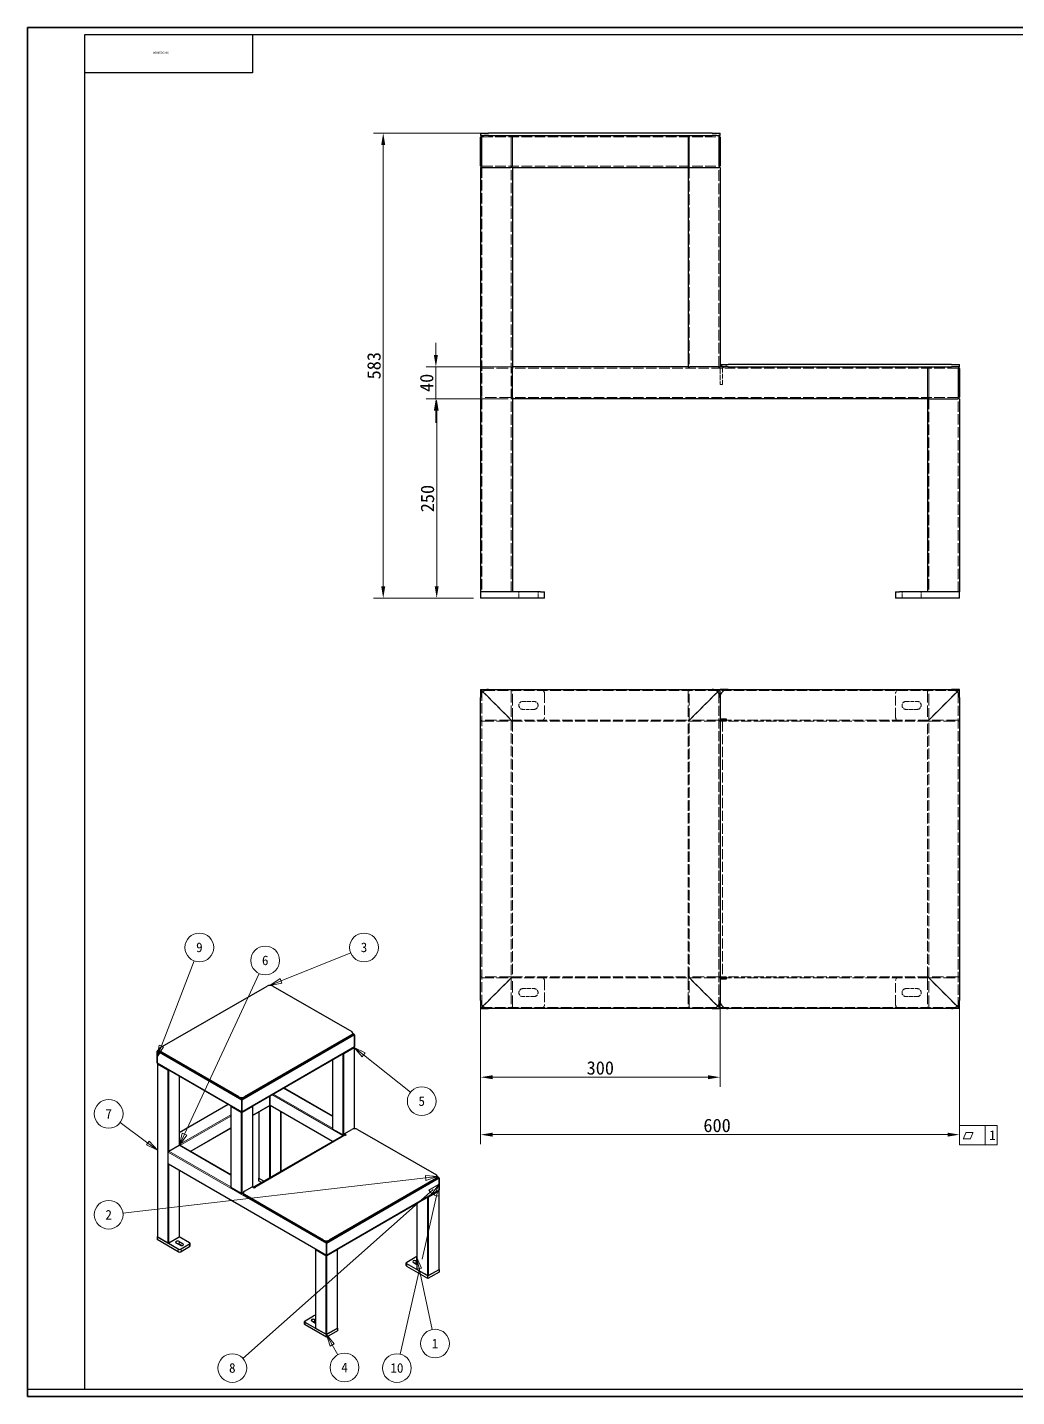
# Model space of a CAD drawing. Header units: millimetres. Extents: x 36 to 2487, y 33 to 1749.
# Drawn here: x 36 to 1275, y 33 to 1749 of the extents above; entities that cross this region are included whole.
import ezdxf
from ezdxf.enums import TextEntityAlignment as Align

# ---------------------------------------------------------------- set-up
doc = ezdxf.new("R2018")
doc.units = ezdxf.units.MM
doc.header["$LTSCALE"] = 6
doc.linetypes.add('DASHED', pattern=[0.2067, 0.1654, -0.0413])
for name, color, linetype, lineweight in [('可见 (ISO)', 7, 'Continuous', 25), ('可见窄的 (ISO)', 7, 'Continuous', 18), ('图框 (ISO)', 7, 'Continuous', 35)]:
    doc.layers.add(name, color=color, linetype=linetype, lineweight=lineweight)
for name, color, linetype, lineweight, true_color in [('尺寸 (ISO)', 7, 'Continuous', 18, 0x008000), ('符号 (ISO)', 7, 'Continuous', 18, 0x008000), ('隐藏 (ISO)', 5, 'DASHED', 18, 0x0000ff)]:
    doc.layers.add(name, color=color, linetype=linetype, lineweight=lineweight, true_color=true_color)
doc.styles.get("Standard").update_dxf_attribs({"font": 'simfang.ttf'})
doc.styles.add('文本样式100', font='AIGDT___.TTF')
doc.styles.add('最新国标', font='simfang.ttf')
doc.styles.add('注释文本 (ISO)', font='simfang.ttf')
doc.dimstyles.new('默认 (GB)', dxfattribs={"dimscale": 6, "dimtxt": 2.8, "dimasz": 2.5, "dimexe": 2, "dimexo": 1.5, "dimgap": 0.5, "dimtad": 1, "dimtoh": 1, "dimdsep": 46, "dimtxsty": '最新国标', "dimcen": 0.09, "dimdle": 10, "dimclrd": 256, "dimclre": 256, "dimclrt": 256, "dimaunit": 1, "dimadec": 3, "dimazin": 2, "dimtfac": 0.535714, "dimtdec": 3, "dimtmove": 0, "dimatfit": 3, "dimfxl": 0, "dimtolj": 1, "dimlwd": -1, "dimlwe": -1, "dimarcsym": 0})

# ---------------------------------------------------------------- blocks, each defined once
blk = doc.blocks.new('图框 最新国标')
at = {"layer": '图框 (ISO)'}
for p, q in [((6, 7), (6, 291.5)), ((6, 291.5), (414.5, 291.5)), ((414.5, 291.5), (414.5, 5.5)), ((6, 7), (6, 5.5)), ((6, 7), (6, 5.5)), ((414.5, 5.5), (6, 5.5))]:
    blk.add_line(p, q, dxfattribs=at)
at = {"layer": '图框 (ISO)', "color": 7, "linetype": 'Continuous', "lineweight": 25}
for p, q in [((18, 290), (413, 290)), ((18, 7), (18, 290)), ((18, 290), (413, 290)), ((53, 290), (53, 282)), ((413, 290), (413, 7)), ((413, 290), (413, 7)), ((53, 282), (18, 282)), ((413, 7), (6, 7)), ((413, 7), (18, 7))]:
    blk.add_line(p, q, dxfattribs=at)
at = {"layer": '图框 (ISO)', "lineweight": 30}
blk.add_attdef('零件代号', text='', height=2.5, rotation=180, dxfattribs=at).set_placement((35.5, 286), align=Align.MIDDLE_CENTER)
blk = doc.blocks.new('引出序号1')
at = {"layer": '符号 (ISO)'}
for p, q in [((87.8, 32.24), (87.28, 34.69)), ((88.29, 32.35), (87.28, 34.69)), ((87.28, 34.69), (87.31, 32.14)), ((87.31, 32.14), (88.29, 32.35)), ((87.8, 32.24), (90.5, 19.51))]:
    blk.add_line(p, q, dxfattribs=at)
at = {"layer": '符号 (ISO)', "flags": 128}
blk.add_lwpolyline([(88.29, 32.35), (87.28, 34.69), (87.31, 32.14), (88.29, 32.35)], dxfattribs=at)
at = {"layer": '符号 (ISO)'}
blk.add_circle((91.12, 16.58), 3, dxfattribs=at)
blk.add_solid([(88.29, 32.35), (87.28, 34.69), (87.31, 32.14), (88.29, 32.35)], dxfattribs=at)
at = {"layer": '符号 (ISO)', "insert": (91.12, 16.58), "char_height": 2, "attachment_point": 5, "style": '注释文本 (ISO)'}
blk.add_mtext('1', dxfattribs=at)
blk = doc.blocks.new('引出序号2')
at = {"layer": '符号 (ISO)'}
for p, q in [((58.96, 92.34), (73.51, 98.2)), ((58.77, 92.8), (56.64, 91.4)), ((58.96, 92.34), (56.64, 91.4)), ((56.64, 91.4), (59.15, 91.87)), ((59.15, 91.87), (58.77, 92.8))]:
    blk.add_line(p, q, dxfattribs=at)
at = {"layer": '符号 (ISO)', "flags": 128}
blk.add_lwpolyline([(58.77, 92.8), (56.64, 91.4), (59.15, 91.87), (58.77, 92.8)], dxfattribs=at)
at = {"layer": '符号 (ISO)'}
blk.add_circle((76.29, 99.32), 3, dxfattribs=at)
blk.add_solid([(58.77, 92.8), (56.64, 91.4), (59.15, 91.87), (58.77, 92.8)], dxfattribs=at)
at = {"layer": '符号 (ISO)', "insert": (76.29, 99.33), "char_height": 2, "attachment_point": 5, "style": '注释文本 (ISO)'}
blk.add_mtext('3', dxfattribs=at)
blk = doc.blocks.new('引出序号3')
at = {"layer": '符号 (ISO)'}
for p, q in [((69.63, 16.31), (68.43, 18.5)), ((70.07, 16.55), (68.43, 18.5)), ((68.43, 18.5), (69.19, 16.07)), ((69.19, 16.07), (70.07, 16.55)), ((69.63, 16.31), (70.79, 14.2))]:
    blk.add_line(p, q, dxfattribs=at)
at = {"layer": '符号 (ISO)', "flags": 128}
blk.add_lwpolyline([(70.07, 16.55), (68.43, 18.5), (69.19, 16.07), (70.07, 16.55)], dxfattribs=at)
at = {"layer": '符号 (ISO)'}
blk.add_circle((72.23, 11.58), 3, dxfattribs=at)
blk.add_solid([(70.07, 16.55), (68.43, 18.5), (69.19, 16.07), (70.07, 16.55)], dxfattribs=at)
at = {"layer": '符号 (ISO)', "insert": (72.23, 11.58), "char_height": 2, "attachment_point": 5, "style": '注释文本 (ISO)'}
blk.add_mtext('4', dxfattribs=at)
blk = doc.blocks.new('引出序号4')
at = {"layer": '符号 (ISO)'}
for p, q in [((90.81, 49.2), (89.8, 48.61)), ((90.13, 48.23), (90.71, 48.75)), ((92, 49.89), (91.87, 49.82)), ((91.91, 49.81), (92, 49.89)), ((91.93, 49.81), (92, 49.89)), ((90.13, 48.23), (51.02, 13.45)), ((89.8, 48.61), (90.46, 47.86)), ((90.46, 47.86), (90.52, 47.94))]:
    blk.add_line(p, q, dxfattribs=at)
at = {"layer": '符号 (ISO)', "flags": 128}
blk.add_lwpolyline([(90.46, 47.86), (92, 49.89), (89.8, 48.61), (90.46, 47.86)], dxfattribs=at)
at = {"layer": '符号 (ISO)'}
blk.add_circle((48.79, 11.46), 3, dxfattribs=at)
blk.add_solid([(90.46, 47.86), (92, 49.89), (89.8, 48.61), (90.46, 47.86)], dxfattribs=at)
at = {"layer": '符号 (ISO)', "insert": (48.79, 11.47), "char_height": 2, "attachment_point": 5, "style": '注释文本 (ISO)'}
blk.add_mtext('8', dxfattribs=at)
blk = doc.blocks.new('引出序号5')
at = {"layer": '符号 (ISO)'}
for p, q in [((92, 49.89), (91.95, 49.79)), ((91.97, 49.77), (92, 49.89)), ((91.99, 49.75), (92, 49.89)), ((91.44, 47.46), (88.4, 34.24)), ((90.99, 47.66), (90.95, 47.57)), ((90.95, 47.57), (91.93, 47.34)), ((91.44, 47.46), (91.61, 48.21)), ((91.93, 47.34), (91.96, 48.52)), ((87.97, 32.38), (83.83, 14.37))]:
    blk.add_line(p, q, dxfattribs=at)
at = {"layer": '符号 (ISO)', "flags": 128}
blk.add_lwpolyline([(91.93, 47.34), (92, 49.89), (90.95, 47.57), (91.93, 47.34)], dxfattribs=at)
at = {"layer": '符号 (ISO)'}
blk.add_circle((83.16, 11.46), 3, dxfattribs=at)
blk.add_solid([(91.93, 47.34), (92, 49.89), (90.95, 47.57), (91.93, 47.34)], dxfattribs=at)
at = {"layer": '符号 (ISO)', "insert": (83.16, 11.47), "char_height": 2, "attachment_point": 5, "style": '注释文本 (ISO)'}
blk.add_mtext('10', dxfattribs=at)
blk = doc.blocks.new('引出序号6')
at = {"layer": '符号 (ISO)'}
for p, q in [((33.97, 78.76), (40.83, 96.53)), ((33.51, 78.94), (33.07, 76.43)), ((33.97, 78.76), (33.07, 76.43)), ((33.07, 76.43), (34.44, 78.58)), ((34.44, 78.58), (33.51, 78.94))]:
    blk.add_line(p, q, dxfattribs=at)
at = {"layer": '符号 (ISO)', "flags": 128}
blk.add_lwpolyline([(33.51, 78.94), (33.07, 76.43), (34.44, 78.58), (33.51, 78.94)], dxfattribs=at)
at = {"layer": '符号 (ISO)'}
blk.add_circle((41.91, 99.32), 3, dxfattribs=at)
blk.add_solid([(33.51, 78.94), (33.07, 76.43), (34.44, 78.58), (33.51, 78.94)], dxfattribs=at)
at = {"layer": '符号 (ISO)', "insert": (41.91, 99.33), "char_height": 2, "attachment_point": 5, "style": '注释文本 (ISO)'}
blk.add_mtext('9', dxfattribs=at)
blk = doc.blocks.new('引出序号7')
at = {"layer": '符号 (ISO)'}
for p, q in [((31.14, 58.46), (25.37, 62.77)), ((31.44, 58.87), (30.84, 58.06)), ((30.84, 58.06), (33.14, 56.97)), ((31.14, 58.46), (33.14, 56.97)), ((33.14, 56.97), (31.44, 58.87))]:
    blk.add_line(p, q, dxfattribs=at)
at = {"layer": '符号 (ISO)', "flags": 128}
blk.add_lwpolyline([(30.84, 58.06), (33.14, 56.97), (31.44, 58.87), (30.84, 58.06)], dxfattribs=at)
at = {"layer": '符号 (ISO)'}
blk.add_circle((22.97, 64.56), 3, dxfattribs=at)
blk.add_solid([(30.84, 58.06), (33.14, 56.97), (31.44, 58.87), (30.84, 58.06)], dxfattribs=at)
at = {"layer": '符号 (ISO)', "insert": (22.97, 64.57), "char_height": 2, "attachment_point": 5, "style": '注释文本 (ISO)'}
blk.add_mtext('7', dxfattribs=at)
blk = doc.blocks.new('引出序号8')
at = {"layer": '符号 (ISO)'}
for p, q in [((91.65, 51.46), (89.11, 51.67)), ((89.11, 51.67), (89.23, 50.67)), ((89.17, 51.17), (25.94, 43.84)), ((89.17, 51.17), (91.65, 51.46)), ((89.23, 50.67), (91.65, 51.46))]:
    blk.add_line(p, q, dxfattribs=at)
at = {"layer": '符号 (ISO)', "flags": 128}
blk.add_lwpolyline([(89.23, 50.67), (91.65, 51.46), (89.11, 51.67), (89.23, 50.67)], dxfattribs=at)
at = {"layer": '符号 (ISO)'}
blk.add_circle((22.97, 43.49), 3, dxfattribs=at)
blk.add_solid([(89.23, 50.67), (91.65, 51.46), (89.11, 51.67), (89.23, 50.67)], dxfattribs=at)
at = {"layer": '符号 (ISO)', "insert": (22.97, 43.49), "char_height": 2, "attachment_point": 5, "style": '注释文本 (ISO)'}
blk.add_mtext('2', dxfattribs=at)
blk = doc.blocks.new('引出序号9')
at = {"layer": '符号 (ISO)'}
for p, q in [((38.81, 60.31), (54.4, 93.89)), ((38.35, 60.52), (37.75, 58.04)), ((38.81, 60.31), (37.75, 58.04)), ((37.75, 58.04), (39.26, 60.09)), ((39.26, 60.09), (38.35, 60.52))]:
    blk.add_line(p, q, dxfattribs=at)
at = {"layer": '符号 (ISO)', "flags": 128}
blk.add_lwpolyline([(38.35, 60.52), (37.75, 58.04), (39.26, 60.09), (38.35, 60.52)], dxfattribs=at)
at = {"layer": '符号 (ISO)'}
blk.add_circle((55.66, 96.6), 3, dxfattribs=at)
blk.add_solid([(38.35, 60.52), (37.75, 58.04), (39.26, 60.09), (38.35, 60.52)], dxfattribs=at)
at = {"layer": '符号 (ISO)', "insert": (55.66, 96.61), "char_height": 2, "attachment_point": 5, "style": '注释文本 (ISO)'}
blk.add_mtext('6', dxfattribs=at)
blk = doc.blocks.new('引出序号10')
at = {"layer": '符号 (ISO)'}
for p, q in [((76.2, 76.89), (74.25, 78.45)), ((76.51, 77.28), (74.25, 78.45)), ((74.25, 78.45), (75.89, 76.5)), ((75.89, 76.5), (76.51, 77.28)), ((76.2, 76.89), (86, 69.06))]:
    blk.add_line(p, q, dxfattribs=at)
at = {"layer": '符号 (ISO)', "flags": 128}
blk.add_lwpolyline([(76.51, 77.28), (74.25, 78.45), (75.89, 76.5), (76.51, 77.28)], dxfattribs=at)
at = {"layer": '符号 (ISO)'}
blk.add_circle((88.34, 67.2), 3, dxfattribs=at)
blk.add_solid([(76.51, 77.28), (74.25, 78.45), (75.89, 76.5), (76.51, 77.28)], dxfattribs=at)
at = {"layer": '符号 (ISO)', "insert": (88.34, 67.21), "char_height": 2, "attachment_point": 5, "style": '注释文本 (ISO)'}
blk.add_mtext('5', dxfattribs=at)
blk = doc.blocks.new('*D17')
at = {"layer": 'Defpoints', "color": 0, "transparency": 16777216}
for p in [(613.8, 1616.5), (481.8, 1033.5), (603.8, 1033.5)]:
    blk.add_point(p, dxfattribs=at)
at = {"layer": '尺寸 (ISO)', "color": 116, "true_color": 0x00803f, "transparency": 16777216}
for p, q in [((604.8, 1616.5), (469.8, 1616.5)), ((481.8, 1601.5), (481.8, 1048.5)), ((594.8, 1033.5), (469.8, 1033.5))]:
    blk.add_line(p, q, dxfattribs=at)
for points in [[(479.3, 1601.5), (484.3, 1601.5), (481.8, 1616.5)], [(479.3, 1048.5), (484.3, 1048.5), (481.8, 1033.5)]]:
    blk.add_solid(points, dxfattribs=at)
at = {"layer": '尺寸 (ISO)', "transparency": 16777216, "insert": (470.3, 1325), "char_height": 16.8, "attachment_point": 5, "rotation": 90, "style": '最新国标'}
blk.add_mtext('\\A1;583', dxfattribs=at)
blk = doc.blocks.new('*D18')
at = {"layer": 'Defpoints', "color": 0, "transparency": 16777216}
for p in [(548.8, 1283.5), (643.8, 1283.5), (603.8, 1033.5)]:
    blk.add_point(p, dxfattribs=at)
at = {"layer": '尺寸 (ISO)', "color": 116, "true_color": 0x00803f, "transparency": 16777216}
for p, q in [((634.8, 1283.5), (536.8, 1283.5)), ((548.8, 1048.5), (548.8, 1268.5)), ((594.8, 1033.5), (536.8, 1033.5))]:
    blk.add_line(p, q, dxfattribs=at)
for points in [[(546.3, 1268.5), (551.3, 1268.5), (548.8, 1283.5)], [(546.3, 1048.5), (551.3, 1048.5), (548.8, 1033.5)]]:
    blk.add_solid(points, dxfattribs=at)
at = {"layer": '尺寸 (ISO)', "transparency": 16777216, "insert": (537.3, 1158.5), "char_height": 16.8, "attachment_point": 5, "rotation": 90, "style": '最新国标'}
blk.add_mtext('\\A1;250', dxfattribs=at)
blk = doc.blocks.new('*D19')
at = {"layer": 'Defpoints', "color": 0, "transparency": 16777216}
for p in [(643.8, 1323.5), (547.8, 1283.5), (643.8, 1283.5)]:
    blk.add_point(p, dxfattribs=at)
at = {"layer": '尺寸 (ISO)', "color": 116, "true_color": 0x00803f, "transparency": 16777216}
for p, q in [((547.8, 1338.5), (547.8, 1353.5)), ((634.8, 1323.5), (535.8, 1323.5)), ((547.8, 1323.5), (547.8, 1308.5)), ((547.8, 1308.5), (547.8, 1298.5)), ((547.8, 1283.5), (547.8, 1298.5)), ((634.8, 1283.5), (535.8, 1283.5)), ((547.8, 1268.5), (547.8, 1253.5))]:
    blk.add_line(p, q, dxfattribs=at)
for points in [[(545.3, 1338.5), (550.3, 1338.5), (547.8, 1323.5)], [(545.3, 1268.5), (550.3, 1268.5), (547.8, 1283.5)]]:
    blk.add_solid(points, dxfattribs=at)
at = {"layer": '尺寸 (ISO)', "transparency": 16777216, "insert": (536.3, 1303.5), "char_height": 16.8, "attachment_point": 5, "rotation": 90, "style": '最新国标'}
blk.add_mtext('\\A1;40', dxfattribs=at)
blk = doc.blocks.new('*D20')
at = {"layer": 'Defpoints', "color": 0, "transparency": 16777216}
for p in [(603.8, 529.3), (1203.8, 529.3), (1203.8, 361.3)]:
    blk.add_point(p, dxfattribs=at)
at = {"layer": '尺寸 (ISO)', "color": 116, "true_color": 0x00803f, "transparency": 16777216}
for p, q in [((603.8, 520.3), (603.8, 349.3)), ((1203.8, 520.3), (1203.8, 349.3)), ((618.8, 361.3), (1188.8, 361.3))]:
    blk.add_line(p, q, dxfattribs=at)
for points in [[(618.8, 363.8), (618.8, 358.8), (603.8, 361.3)], [(1188.8, 363.8), (1188.8, 358.8), (1203.8, 361.3)]]:
    blk.add_solid(points, dxfattribs=at)
at = {"layer": '尺寸 (ISO)', "transparency": 16777216, "insert": (900.1, 372.8), "char_height": 16.8, "attachment_point": 5, "style": '最新国标'}
blk.add_mtext('\\A1;600', dxfattribs=at)
blk = doc.blocks.new('*D21')
at = {"layer": 'Defpoints', "color": 0, "transparency": 16777216}
for p in [(603.8, 529.3), (903.8, 529.3), (903.8, 433.3)]:
    blk.add_point(p, dxfattribs=at)
at = {"layer": '尺寸 (ISO)', "color": 116, "true_color": 0x00803f, "transparency": 16777216}
for p, q in [((603.8, 520.3), (603.8, 421.3)), ((903.8, 520.3), (903.8, 421.3)), ((618.8, 433.3), (888.8, 433.3))]:
    blk.add_line(p, q, dxfattribs=at)
for points in [[(618.8, 435.8), (618.8, 430.8), (603.8, 433.3)], [(888.8, 435.8), (888.8, 430.8), (903.8, 433.3)]]:
    blk.add_solid(points, dxfattribs=at)
at = {"layer": '尺寸 (ISO)', "transparency": 16777216, "insert": (753.8, 444.8), "char_height": 16.8, "attachment_point": 5, "style": '最新国标'}
blk.add_mtext('\\A1;300', dxfattribs=at)
blk = doc.blocks.new('GDT 标识符号(&T)1')
at = {"layer": '符号 (ISO)'}
for p, q in [((200.63, 62.12), (208.48, 62.12)), ((200.63, 62.12), (200.63, 58.12)), ((205.98, 62.12), (205.98, 58.12)), ((208.48, 62.12), (208.48, 58.12)), ((200.63, 58.12), (208.48, 58.12))]:
    blk.add_line(p, q, dxfattribs=at)
at = {"layer": '符号 (ISO)', "char_height": 2, "attachment_point": 7}
for s, insert, style in [('c', (201.21, 59.13), '文本样式100'), ('1', (206.84, 59.12), '注释文本 (ISO)')]:
    blk.add_mtext(s, dxfattribs=dict(at, insert=insert, style=style))

msp = doc.modelspace()

# ---------------------------------------------------------------- linework, layer by layer
at = {"layer": '可见 (ISO)'}
for p, q in [((603.789, 1616.461), (613.789, 1616.461)), ((603.789, 1616.461), (603.789, 1613.461)), ((605.789, 1613.461), (603.789, 1613.461)), ((605.789, 1613.461), (607.789, 1613.461)), ((613.789, 1613.461), (607.789, 1613.461)), ((893.789, 1616.461), (613.789, 1616.461)), ((613.789, 1613.461), (893.789, 1613.461)), ((893.789, 1616.461), (903.789, 1616.461)), ((899.789, 1613.461), (893.789, 1613.461)), ((899.789, 1613.461), (901.789, 1613.461)), ((903.789, 1613.461), (901.789, 1613.461)), ((903.789, 1613.461), (903.789, 1616.461)), ((603.789, 1575.461), (603.789, 1611.461)), ((603.789, 1611.461), (603.789, 1575.461)), ((903.789, 1611.461), (903.789, 1575.461)), ((903.789, 1575.461), (903.789, 1611.461)), ((605.789, 1573.461), (603.789, 1573.461)), ((603.789, 1573.461), (603.789, 1041.461)), ((605.789, 1573.461), (641.789, 1573.461)), ((643.789, 1573.461), (641.789, 1573.461)), ((643.789, 1573.461), (863.789, 1573.461)), ((643.789, 1573.461), (643.789, 1323.461)), ((865.789, 1573.461), (863.789, 1573.461)), ((863.789, 1573.461), (863.789, 1323.461)), ((865.789, 1573.461), (901.789, 1573.461)), ((903.789, 1573.461), (901.789, 1573.461)), ((903.789, 1573.461), (903.789, 1323.461)), ((863.789, 1323.461), (643.789, 1323.461)), ((643.789, 1323.461), (643.789, 1321.461)), ((643.789, 1285.461), (643.789, 1321.461)), ((863.789, 1323.461), (865.789, 1323.461)), ((901.789, 1323.461), (865.789, 1323.461)), ((901.789, 1323.461), (903.789, 1323.461)), ((903.789, 1326.461), (913.789, 1326.461)), ((907.789, 1323.461), (903.789, 1323.461)), ((913.789, 1323.461), (907.789, 1323.461)), ((1193.789, 1326.461), (913.789, 1326.461)), ((913.789, 1323.461), (1193.789, 1323.461)), ((1193.789, 1326.461), (1203.789, 1326.461)), ((1199.789, 1323.461), (1193.789, 1323.461)), ((1201.789, 1323.461), (1199.789, 1323.461)), ((1203.789, 1323.461), (1201.789, 1323.461)), ((1203.789, 1323.461), (1203.789, 1326.461)), ((1203.789, 1285.461), (1203.789, 1321.461)), ((1203.789, 1321.461), (1203.789, 1285.461)), ((643.789, 1285.461), (643.789, 1283.461)), ((1163.789, 1283.461), (643.789, 1283.461)), ((643.789, 1283.461), (643.789, 1041.461)), ((1165.789, 1283.461), (1163.789, 1283.461)), ((1163.789, 1283.461), (1163.789, 1041.461)), ((1165.789, 1283.461), (1201.789, 1283.461)), ((1203.789, 1283.461), (1201.789, 1283.461)), ((1203.789, 1283.461), (1203.789, 1041.461)), ((603.789, 1041.461), (603.789, 1033.461)), ((678.789, 1041.461), (603.789, 1041.461)), ((678.789, 1033.461), (603.789, 1033.461)), ((641.789, 1041.461), (605.789, 1041.461)), ((678.789, 1041.461), (683.789, 1041.461)), ((683.789, 1033.461), (678.789, 1033.461)), ((683.789, 1033.461), (683.789, 1041.461)), ((1123.789, 1041.461), (1128.789, 1041.461)), ((1123.789, 1041.461), (1123.789, 1033.461)), ((1128.789, 1033.461), (1123.789, 1033.461)), ((1203.789, 1041.461), (1128.789, 1041.461)), ((1203.789, 1033.461), (1128.789, 1033.461)), ((1201.789, 1041.461), (1165.789, 1041.461)), ((1203.789, 1033.461), (1203.789, 1041.461)), ((603.789, 919.303), (603.789, 909.303)), ((603.789, 919.303), (605.789, 917.303)), ((603.789, 919.303), (613.789, 919.303)), ((605.789, 917.303), (603.789, 919.303)), ((606.718, 916.374), (605.789, 917.303)), ((605.789, 917.303), (606.718, 916.374)), ((613.789, 919.303), (893.789, 919.303)), ((893.789, 919.303), (903.789, 919.303)), ((900.86, 916.374), (901.789, 917.303)), ((901.789, 917.303), (900.86, 916.374)), ((903.789, 919.303), (901.789, 917.303)), ((901.789, 917.303), (903.789, 919.303)), ((913.789, 919.303), (903.789, 919.303)), ((903.789, 909.303), (903.789, 919.303)), ((913.789, 919.303), (1193.789, 919.303)), ((1203.789, 919.303), (1193.789, 919.303)), ((1201.789, 917.303), (1200.86, 916.374)), ((1200.86, 916.374), (1201.789, 917.303)), ((1201.789, 917.303), (1203.789, 919.303)), ((1203.789, 919.303), (1201.789, 917.303)), ((1203.789, 909.303), (1203.789, 919.303)), ((603.789, 529.303), (603.789, 909.303)), ((903.789, 909.303), (903.789, 529.303)), ((1203.789, 909.303), (1203.789, 529.303)), ((903.789, 882.303), (911.289, 882.303)), ((903.873, 879.303), (903.789, 879.303)), ((909.789, 879.303), (903.873, 879.303)), ((911.289, 879.303), (909.789, 879.303)), ((911.289, 882.303), (911.289, 879.303)), ((903.873, 559.303), (903.789, 559.303)), ((911.289, 556.303), (903.789, 556.303)), ((903.873, 559.303), (909.789, 559.303)), ((909.789, 559.303), (911.289, 559.303)), ((911.289, 559.303), (911.289, 556.303)), ((201.973, 470.006), (336.323, 547.573)), ((343.394, 547.573), (442.389, 490.418)), ((603.789, 529.303), (603.789, 519.303)), ((603.789, 519.303), (605.789, 521.303)), ((605.789, 521.303), (603.789, 519.303)), ((603.789, 519.303), (613.789, 519.303)), ((606.718, 522.232), (605.789, 521.303)), ((605.789, 521.303), (606.718, 522.232)), ((893.789, 519.303), (613.789, 519.303)), ((893.789, 519.303), (903.789, 519.303)), ((901.789, 521.303), (900.86, 522.232)), ((900.86, 522.232), (901.789, 521.303)), ((901.789, 521.303), (903.789, 519.303)), ((903.789, 519.303), (901.789, 521.303)), ((903.789, 519.303), (903.789, 529.303)), ((913.789, 519.303), (903.789, 519.303)), ((1193.789, 519.303), (913.789, 519.303)), ((1203.789, 519.303), (1193.789, 519.303)), ((1200.86, 522.232), (1201.789, 521.303)), ((1201.789, 521.303), (1200.86, 522.232)), ((1203.789, 519.303), (1201.789, 521.303)), ((1201.789, 521.303), (1203.789, 519.303)), ((1203.789, 519.303), (1203.789, 529.303)), ((442.389, 486.336), (308.039, 408.769)), ((308.039, 407.544), (442.389, 485.111)), ((443.854, 488.377), (443.854, 487.152)), ((443.854, 487.87), (445.51, 486.913)), ((443.854, 487.152), (444.51, 487.152)), ((444.51, 487.152), (443.854, 487.152)), ((445.925, 471.639), (445.925, 486.336)), ((445.925, 486.336), (445.925, 471.639)), ((198.437, 451.227), (198.437, 465.924)), ((198.437, 465.924), (198.437, 451.227)), ((200.508, 467.457), (198.851, 466.501)), ((200.508, 466.74), (199.851, 466.74)), ((199.851, 466.74), (200.508, 466.74)), ((200.508, 467.965), (200.508, 466.74)), ((300.968, 408.769), (201.973, 465.924)), ((201.973, 464.699), (300.968, 407.544)), ((304.503, 389.651), (445.51, 471.062)), ((432.49, 463.066), (445.218, 470.414)), ((445.51, 470.822), (445.51, 368.78)), ((198.851, 450.649), (304.503, 389.651)), ((198.851, 450.41), (198.851, 233.222)), ((199.144, 450.002), (211.872, 442.653)), ((418.055, 455.21), (418.055, 368.76)), ((226.307, 434.798), (226.307, 348.036)), ((418.055, 384.373), (356.708, 419.791)), ((226.307, 363.96), (287.654, 399.379)), ((290.775, 397.338), (290.775, 295.276)), ((291.068, 396.93), (303.796, 389.581)), ((304.503, 406.319), (304.503, 406.698)), ((304.503, 406.698), (304.503, 406.319)), ((304.503, 406.319), (304.503, 404.686)), ((304.503, 404.686), (304.503, 406.319)), ((304.503, 404.686), (304.503, 389.989)), ((304.503, 389.989), (304.503, 404.686)), ((305.21, 389.581), (317.938, 396.93)), ((318.231, 385.329), (339.651, 397.697)), ((318.231, 397.338), (318.231, 295.515)), ((339.859, 398.154), (339.859, 410.064)), ((339.859, 410.064), (339.859, 398.154)), ((418.237, 352.565), (340.066, 397.697)), ((304.503, 389.989), (304.503, 389.651)), ((304.503, 389.651), (304.503, 389.989)), ((326.131, 389.89), (326.131, 306.707)), ((353.587, 389.89), (353.587, 315.239)), ((240.035, 340.183), (290.775, 369.478)), ((432.404, 360.744), (319.267, 295.424)), ((431.075, 361.004), (418.347, 368.352)), ((432.843, 361.208), (432.49, 361.004)), ((432.843, 362.433), (442.389, 367.944)), ((432.843, 362.433), (435.495, 360.902)), ((432.843, 361.208), (432.843, 362.433)), ((433.904, 360.595), (432.843, 361.208)), ((434.434, 360.289), (433.904, 360.595)), ((435.495, 360.902), (434.434, 360.289)), ((449.46, 367.944), (548.455, 310.789)), ((213.286, 340.591), (226.014, 347.94)), ((290.775, 310.888), (226.514, 347.989)), ((212.579, 324.67), (212.579, 339.367)), ((410.569, 210.022), (212.786, 324.212)), ((226.307, 316.406), (226.307, 233.222)), ((303.796, 287.519), (291.068, 294.867)), ((308.039, 290.377), (317.585, 295.888)), ((320.236, 294.357), (317.585, 295.888)), ((321.297, 294.97), (320.236, 294.357)), ((320.767, 295.276), (321.297, 294.97)), ((326.131, 306.946), (325.716, 306.707)), ((325.716, 306.707), (325.716, 303.441)), ((332.262, 302.927), (325.716, 306.707)), ((329.434, 301.294), (325.716, 303.441)), ((332.262, 302.927), (326.424, 306.298)), ((548.455, 306.707), (414.105, 229.14)), ((414.105, 227.915), (548.455, 305.482)), ((549.92, 308.748), (549.92, 307.523)), ((551.576, 307.284), (549.92, 308.241)), ((550.576, 307.523), (549.92, 307.523)), ((549.92, 307.523), (550.576, 307.523)), ((551.991, 306.707), (551.991, 292.01)), ((551.991, 292.01), (551.991, 306.707)), ((306.574, 288.306), (305.21, 287.519)), ((306.574, 288.336), (306.574, 287.111)), ((407.034, 229.14), (308.039, 286.294)), ((308.039, 285.07), (407.034, 227.915)), ((410.569, 210.022), (551.576, 291.432)), ((524.121, 275.581), (524.121, 192.397)), ((538.556, 283.437), (551.284, 290.785)), ((551.576, 291.193), (551.576, 192.397)), ((198.851, 233.461), (198.437, 233.222)), ((198.437, 233.222), (198.437, 229.956)), ((224.954, 217.913), (198.437, 233.222)), ((224.954, 214.647), (198.437, 229.956)), ((211.872, 225.465), (199.144, 232.814)), ((226.014, 232.814), (213.286, 225.465)), ((227.429, 222.608), (222.479, 225.465)), ((226.014, 227.507), (230.964, 224.649)), ((229.55, 222.199), (226.014, 224.241)), ((226.307, 233.461), (239.096, 226.078)), ((239.096, 224.036), (228.489, 217.913)), ((239.828, 221.791), (239.828, 225.057)), ((410.569, 227.069), (410.569, 226.69)), ((410.569, 226.69), (410.569, 227.069)), ((410.569, 225.057), (410.569, 226.69)), ((410.569, 226.69), (410.569, 225.057)), ((410.569, 210.36), (410.569, 225.057)), ((410.569, 225.057), (410.569, 210.36)), ((239.096, 220.77), (228.489, 214.647)), ((396.841, 217.709), (396.841, 118.912)), ((397.134, 217.3), (409.862, 209.952)), ((410.569, 210.022), (410.569, 210.36)), ((410.569, 210.36), (410.569, 210.022)), ((411.276, 209.952), (424.004, 217.3)), ((424.297, 217.709), (424.297, 118.912)), ((511.332, 201.583), (521.939, 207.706)), ((510.6, 197.296), (510.6, 200.562)), ((537.848, 184.232), (511.332, 199.542)), ((537.848, 180.966), (511.332, 196.276)), ((524.121, 198.282), (519.464, 200.97)), ((522.999, 203.012), (524.121, 202.364)), ((524.121, 199.098), (522.999, 199.746)), ((537.141, 184.64), (524.413, 191.989)), ((537.848, 184.232), (551.991, 192.397)), ((551.991, 189.131), (537.848, 180.966)), ((551.284, 191.989), (538.556, 184.64)), ((551.576, 192.636), (551.991, 192.397)), ((551.991, 192.397), (551.991, 189.131)), ((537.848, 180.966), (537.848, 184.232)), ((383.321, 123.811), (383.321, 127.077)), ((384.053, 128.098), (394.659, 134.222)), ((410.569, 110.747), (384.053, 126.057)), ((410.569, 107.482), (384.053, 122.791)), ((396.841, 124.797), (392.184, 127.486)), ((395.72, 129.527), (396.841, 128.88)), ((396.841, 125.614), (395.72, 126.261)), ((409.862, 111.156), (397.134, 118.504)), ((410.569, 110.747), (424.711, 118.912)), ((424.711, 115.646), (410.569, 107.482)), ((410.569, 107.482), (410.569, 110.747)), ((424.004, 118.504), (411.276, 111.156)), ((424.297, 119.152), (424.711, 118.912)), ((424.711, 118.912), (424.711, 115.646))]:
    msp.add_line(p, q, dxfattribs=at)
for centre, radius, start, end in [((605.789, 1611.461), 2, 90, 180), ((605.789, 1611.461), 2, 90, 180), ((901.789, 1611.461), 2, 0, 90), ((901.789, 1611.461), 2, 0, 90), ((605.789, 1575.461), 2, 180, 270), ((605.789, 1575.461), 2, 180, 270), ((901.789, 1575.461), 2, 270, 0), ((901.789, 1575.461), 2, 270, 0), ((1201.789, 1321.461), 2, 0, 90), ((1201.789, 1321.461), 2, 0, 90), ((1201.789, 1285.461), 2, 270, 0), ((1201.789, 1285.461), 2, 270, 0), ((613.789, 909.303), 10, 90, 180), ((893.789, 909.303), 10, 0, 90), ((913.789, 909.303), 10, 90, 180), ((1193.789, 909.303), 10, 0, 90), ((613.789, 529.303), 10, 180, 270), ((893.789, 529.303), 10, 270, 0), ((913.789, 529.303), 10, 180, 270), ((1193.789, 529.303), 10, 270, 0)]:
    msp.add_arc(centre, radius, start, end, dxfattribs=at)
for centre, major_axis, start_param, end_param in [((339.859, 545.532), (5, 0), 0.78539816, 2.35619449), ((438.854, 488.377), (5, 0), 5.49778714, 7.06858347), ((438.854, 487.152), (5, 0), 5.49778714, 6.28318531), ((444.51, 486.336), (1.414, 0), 0, 1.57079633), ((444.51, 486.336), (1.414, 0), 0, 1.57079633), ((199.851, 465.924), (-1.414, 0), 4.71238898, 6.28318531), ((199.851, 465.924), (-1.414, 0), 4.71238898, 6.28318531), ((205.508, 467.965), (-5, 0), 5.49778714, 7.06858347), ((205.508, 466.74), (-5, 0), 0, 0.78539816), ((444.51, 470.822), (1, 0), 5.49778714, 6.64150488), ((444.51, 471.639), (1.414, 0), 5.49778714, 6.28318531), ((444.51, 471.639), (1.414, 0), 5.49778714, 6.28318531), ((199.851, 451.227), (-1.414, 0), 0, 0.78539816), ((199.851, 451.227), (-1.414, 0), 0, 0.78539816), ((199.851, 450.41), (-1, 0), 5.92486573, 7.06858347), ((431.782, 463.474), (1, 0), 4.3540694, 5.49778714), ((212.579, 443.062), (1, 0), 3.92699082, 5.07070856), ((291.775, 397.338), (-1, 0), 5.92486573, 7.06858347), ((304.503, 410.81), (-5, 0), 0.78539816, 2.35619449), ((304.503, 409.585), (5, 0), 3.92699082, 5.49778714), ((317.231, 397.338), (1, 0), 5.49778714, 6.64150488), ((339.151, 398.563), (0.5, -0.866), 0, 0.78539816), ((340.566, 398.563), (-0.5, -0.866), 5.49778714, 6.28318531), ((304.503, 389.989), (1, 0), 3.92699082, 5.49778714), ((419.055, 368.76), (-1, 0), 0, 0.78539816), ((431.782, 361.412), (-1, 0), 0.78539816, 2.35619449), ((433.904, 358.146), (-1.5, 2.598), 5.49778714, 6.28318531), ((445.925, 365.903), (5, 0), 0.78539816, 2.35619449), ((226.014, 347.123), (0.5, 0.866), 0, 0.78539816), ((226.014, 347.94), (-0.5, 0.866), 4.3540694, 5.07070856), ((213.286, 339.775), (0.5, 0.866), 0.78539816, 2.35619449), ((213.286, 325.078), (-0.5, -0.866), 5.49778714, 6.28318531), ((544.92, 308.748), (5, 0), 5.49778714, 7.06858347), ((291.775, 295.276), (-1, 0), 0, 0.78539816), ((320.767, 292.826), (-1.5, 2.598), 5.49778714, 6.54498469), ((327.131, 306.707), (-1, 0), 0, 0.78539816), ((544.92, 307.523), (5, 0), 5.49778714, 6.28318531), ((550.576, 306.707), (1.414, 0), 0, 1.57079633), ((550.576, 306.707), (1.414, 0), 0, 1.57079633), ((550.576, 292.01), (1.414, 0), 5.49778714, 6.28318531), ((550.576, 292.01), (1.414, 0), 5.49778714, 6.28318531), ((304.503, 287.927), (-1, 0), 0.78539816, 2.35619449), ((311.574, 288.336), (-5, 0), 5.49778714, 7.06858347), ((311.574, 287.111), (-5, 0), 0, 0.78539816), ((537.848, 283.845), (1, 0), 4.3540694, 5.49778714), ((550.576, 291.193), (1, 0), 5.49778714, 6.64150488), ((199.851, 233.222), (-1, 0), 0, 0.78539816), ((212.579, 225.874), (-1, 0), 0.78539816, 2.35619449), ((224.247, 226.486), (-2.5, 0), 3.92699082, 7.06858347), ((224.247, 223.22), (-2.5, 0), 3.92699082, 4.85428603), ((225.307, 233.222), (1, 0), 5.49778714, 6.28318531), ((229.196, 223.628), (2.5, 0), 3.92699082, 7.06858347), ((237.328, 225.057), (2.5, 0), 5.49778714, 7.06858347), ((410.569, 231.181), (-5, 0), 0.78539816, 2.35619449), ((410.569, 229.956), (5, 0), 3.92699082, 5.49778714), ((226.722, 218.933), (-2.5, 0), 0.78539816, 2.35619449), ((226.722, 215.667), (2.5, 0), 3.92699082, 5.49778714), ((237.328, 221.791), (2.5, 0), 5.49778714, 6.28318531), ((397.841, 217.709), (-1, 0), 5.92486573, 7.06858347), ((410.569, 210.36), (1, 0), 3.92699082, 5.49778714), ((423.297, 217.709), (1, 0), 5.49778714, 6.64150488), ((523.706, 206.686), (2.5, 0), 1.40434332, 2.35619449), ((513.1, 200.562), (-2.5, 0), 5.49778714, 7.06858347), ((513.1, 197.296), (-2.5, 0), 0, 0.78539816), ((521.231, 201.991), (-2.5, 0), 3.92699082, 7.06858347), ((521.231, 198.725), (-2.5, 0), 3.92699082, 4.85428603), ((525.121, 192.397), (-1, 0), 0, 0.78539816), ((550.576, 192.397), (1, 0), 5.49778714, 6.28318531), ((537.848, 185.049), (-1, 0), 0.78539816, 2.35619449), ((385.821, 127.077), (-2.5, 0), 5.49778714, 7.06858347), ((385.821, 123.811), (-2.5, 0), 0, 0.78539816), ((393.952, 128.506), (-2.5, 0), 3.92699082, 7.06858347), ((393.952, 125.24), (-2.5, 0), 3.92699082, 4.85428603), ((396.427, 133.201), (2.5, 0), 1.40434332, 2.35619449), ((397.841, 118.912), (-1, 0), 0, 0.78539816), ((410.569, 111.564), (-1, 0), 0.78539816, 2.35619449), ((423.297, 118.912), (1, 0), 5.49778714, 6.28318531)]:
    msp.add_ellipse(centre, major_axis=major_axis, ratio=0.57735027, start_param=start_param, end_param=end_param, dxfattribs=at)
at = {"layer": '可见窄的 (ISO)'}
for p, q in [((304.503, 404.686), (445.925, 486.336)), ((442.389, 486.336), (442.389, 485.111)), ((443.803, 486.744), (444.51, 487.152)), ((443.854, 487.532), (444.51, 487.152)), ((198.437, 465.924), (304.503, 404.686)), ((200.508, 467.119), (199.851, 466.74)), ((199.851, 466.74), (200.559, 466.332)), ((201.973, 464.699), (201.973, 465.924)), ((304.503, 389.989), (445.925, 471.639)), ((445.218, 470.414), (445.218, 368.76)), ((198.437, 451.227), (304.503, 389.989)), ((199.144, 232.814), (199.144, 450.002)), ((418.347, 368.352), (418.347, 455.379)), ((431.075, 462.728), (431.075, 361.004)), ((432.49, 463.066), (432.49, 361.004)), ((211.872, 442.653), (211.872, 225.465)), ((213.286, 442.315), (213.286, 340.591)), ((226.014, 434.967), (226.014, 347.94)), ((418.055, 369.338), (343.687, 412.274)), ((418.055, 384.035), (356.415, 419.622)), ((226.307, 363.622), (287.947, 399.21)), ((291.068, 294.867), (291.068, 396.93)), ((300.968, 408.769), (300.968, 407.544)), ((303.796, 406.728), (304.503, 406.319)), ((304.503, 406.319), (305.21, 406.728)), ((308.039, 407.544), (308.039, 408.769)), ((317.938, 396.93), (317.938, 295.684)), ((318.231, 385.668), (339.859, 398.154)), ((339.151, 397.408), (339.151, 306.905)), ((418.529, 352.734), (339.859, 398.154)), ((340.566, 397.408), (340.566, 307.721)), ((431.257, 360.082), (342.273, 411.457)), ((226.307, 348.925), (290.775, 386.146)), ((227.014, 347.701), (290.775, 384.513)), ((303.796, 389.581), (303.796, 287.519)), ((305.21, 389.581), (305.21, 287.519)), ((326.424, 306.298), (326.424, 390.059)), ((353.294, 390.059), (353.294, 315.07)), ((239.742, 340.352), (290.775, 369.816)), ((433.904, 360.595), (320.767, 295.276)), ((432.731, 360.864), (432.49, 361.004)), ((226.014, 347.94), (290.775, 310.55)), ((410.569, 225.057), (212.579, 339.367)), ((290.775, 295.853), (213.286, 340.591)), ((410.569, 210.36), (212.579, 324.67)), ((213.286, 323.923), (213.286, 225.465)), ((226.014, 316.575), (226.014, 232.814)), ((320.767, 294.663), (320.767, 295.276)), ((410.569, 225.057), (551.991, 306.707)), ((410.569, 210.36), (551.991, 292.01)), ((548.455, 306.707), (548.455, 305.482)), ((549.869, 307.115), (550.576, 307.523)), ((550.576, 307.523), (549.92, 307.902)), ((306.625, 286.703), (305.21, 287.519)), ((308.039, 285.07), (308.039, 286.294)), ((524.413, 191.989), (524.413, 275.75)), ((537.141, 283.098), (537.141, 184.64)), ((538.556, 283.437), (538.556, 184.64)), ((551.284, 290.785), (551.284, 191.989)), ((226.014, 224.241), (226.014, 227.507)), ((230.964, 222.608), (230.964, 224.649)), ((239.096, 224.036), (239.096, 220.77)), ((407.034, 229.14), (407.034, 227.915)), ((410.569, 226.69), (409.862, 227.098)), ((410.569, 226.69), (411.276, 227.098)), ((414.105, 227.915), (414.105, 229.14)), ((224.954, 217.913), (224.954, 214.647)), ((228.489, 214.647), (228.489, 217.913)), ((397.134, 118.504), (397.134, 217.3)), ((409.862, 209.952), (409.862, 111.156)), ((411.276, 209.952), (411.276, 111.156)), ((424.004, 217.3), (424.004, 118.504)), ((511.332, 196.276), (511.332, 199.542)), ((522.999, 199.746), (522.999, 203.012)), ((384.053, 122.791), (384.053, 126.057)), ((395.72, 126.261), (395.72, 129.527))]:
    msp.add_line(p, q, dxfattribs=at)
at = {"layer": '隐藏 (ISO)', "ltscale": 14.513788}
for p, q in [((605.289, 1575.461), (605.289, 1611.461)), ((605.289, 1611.461), (605.289, 1575.461)), ((642.289, 1611.461), (642.289, 1575.461)), ((642.289, 1575.461), (642.289, 1611.461)), ((643.789, 1575.461), (643.789, 1611.461)), ((643.789, 1611.461), (643.789, 1575.461)), ((863.789, 1611.461), (863.789, 1575.461)), ((863.789, 1575.461), (863.789, 1611.461)), ((865.289, 1575.461), (865.289, 1611.461)), ((865.289, 1611.461), (865.289, 1575.461)), ((902.289, 1611.461), (902.289, 1575.461)), ((902.289, 1575.461), (902.289, 1611.461)), ((641.789, 1323.461), (605.789, 1323.461)), ((605.789, 1321.961), (641.789, 1321.961)), ((1163.789, 1285.461), (1163.789, 1321.461)), ((1163.789, 1321.461), (1163.789, 1285.461)), ((1165.289, 1321.461), (1165.289, 1285.461)), ((1165.289, 1285.461), (1165.289, 1321.461)), ((1202.289, 1285.461), (1202.289, 1321.461)), ((1202.289, 1321.461), (1202.289, 1285.461)), ((641.789, 1284.961), (605.789, 1284.961)), ((605.789, 1283.461), (641.789, 1283.461)), ((642.289, 917.303), (642.289, 881.303)), ((643.789, 881.303), (643.789, 917.303)), ((863.789, 917.303), (863.789, 881.303)), ((865.289, 881.303), (865.289, 917.303)), ((1163.789, 917.303), (1163.789, 881.303)), ((1165.289, 881.303), (1165.289, 917.303)), ((641.789, 880.803), (605.789, 880.803)), ((605.789, 879.303), (641.789, 879.303)), ((901.789, 880.803), (865.789, 880.803)), ((865.789, 879.303), (901.789, 879.303)), ((1201.789, 880.803), (1165.789, 880.803)), ((1165.789, 879.303), (1201.789, 879.303)), ((641.789, 559.303), (605.789, 559.303)), ((605.789, 557.803), (641.789, 557.803)), ((642.289, 557.303), (642.289, 521.303)), ((643.789, 521.303), (643.789, 557.303)), ((863.789, 557.303), (863.789, 521.303)), ((865.289, 521.303), (865.289, 557.303)), ((901.789, 559.303), (865.789, 559.303)), ((865.789, 557.803), (901.789, 557.803)), ((1163.789, 557.303), (1163.789, 521.303)), ((1165.289, 521.303), (1165.289, 557.303)), ((1201.789, 559.303), (1165.789, 559.303)), ((1165.789, 557.803), (1201.789, 557.803))]:
    msp.add_line(p, q, dxfattribs=at)
at = {"layer": '隐藏 (ISO)', "ltscale": 13.25951}
for p, q in [((605.789, 1611.961), (901.789, 1611.961)), ((605.789, 1574.961), (901.789, 1574.961))]:
    msp.add_line(p, q, dxfattribs=at)
at = {"layer": '隐藏 (ISO)', "ltscale": 12.998881}
for p, q in [((605.289, 1573.461), (605.289, 1041.461)), ((642.289, 1041.461), (642.289, 1573.461))]:
    msp.add_line(p, q, dxfattribs=at)
at = {"layer": '隐藏 (ISO)', "ltscale": 13.438693}
for p, q in [((865.289, 1573.461), (865.289, 1323.461)), ((902.289, 1323.461), (902.289, 1573.461))]:
    msp.add_line(p, q, dxfattribs=at)
at = {"layer": '隐藏 (ISO)', "ltscale": 13.23316}
for p, q in [((1201.789, 1321.961), (643.789, 1321.961)), ((1201.789, 1284.961), (643.789, 1284.961))]:
    msp.add_line(p, q, dxfattribs=at)
at = {"layer": '隐藏 (ISO)', "ltscale": 0.952248}
for p, q in [((911.289, 1323.461), (911.289, 1326.461)), ((906.789, 1301.461), (903.789, 1301.461))]:
    msp.add_line(p, q, dxfattribs=at)
at = {"layer": '隐藏 (ISO)', "ltscale": 6.031439}
for p, q in [((903.789, 1320.461), (903.789, 1301.461)), ((906.789, 1301.461), (906.789, 1320.461))]:
    msp.add_line(p, q, dxfattribs=at)
at = {"layer": '隐藏 (ISO)', "ltscale": 13.008655}
for p, q in [((1165.289, 1283.461), (1165.289, 1041.461)), ((1202.289, 1041.461), (1202.289, 1283.461))]:
    msp.add_line(p, q, dxfattribs=at)
at = {"layer": '隐藏 (ISO)', "ltscale": 2.539495}
for p, q in [((651.789, 1033.461), (651.789, 1041.461)), ((675.789, 1033.461), (675.789, 1041.461)), ((1131.789, 1033.461), (1131.789, 1041.461)), ((1155.789, 1033.461), (1155.789, 1041.461))]:
    msp.add_line(p, q, dxfattribs=at)
at = {"layer": '隐藏 (ISO)', "ltscale": 12.804386}
for p, q in [((605.289, 917.803), (605.289, 520.803)), ((902.289, 520.803), (902.289, 917.803)), ((1202.289, 520.803), (1202.289, 917.803))]:
    msp.add_line(p, q, dxfattribs=at)
at = {"layer": '隐藏 (ISO)', "ltscale": 13.304306}
for p, q in [((902.289, 917.803), (605.289, 917.803)), ((605.289, 520.803), (902.289, 520.803))]:
    msp.add_line(p, q, dxfattribs=at)
at = {"layer": '隐藏 (ISO)', "ltscale": 13.33064}
for p, q in [((641.789, 881.303), (606.718, 916.374)), ((606.718, 916.374), (641.789, 881.303)), ((865.789, 881.303), (900.86, 916.374)), ((900.86, 916.374), (865.789, 881.303)), ((1200.86, 916.374), (1165.789, 881.303)), ((1165.789, 881.303), (1200.86, 916.374)), ((641.789, 557.303), (606.718, 522.232)), ((606.718, 522.232), (641.789, 557.303)), ((900.86, 522.232), (865.789, 557.303)), ((865.789, 557.303), (900.86, 522.232)), ((1165.789, 557.303), (1200.86, 522.232)), ((1200.86, 522.232), (1165.789, 557.303))]:
    msp.add_line(p, q, dxfattribs=at)
at = {"layer": '隐藏 (ISO)', "ltscale": 0.997197}
for p, q in [((643.789, 919.303), (643.789, 917.303)), ((605.789, 879.303), (603.789, 879.303)), ((643.789, 879.303), (641.789, 879.303)), ((643.789, 881.303), (643.789, 879.303)), ((603.789, 559.303), (605.789, 559.303)), ((641.789, 559.303), (643.789, 559.303)), ((643.789, 559.303), (643.789, 557.303)), ((643.789, 521.303), (643.789, 519.303))]:
    msp.add_line(p, q, dxfattribs=at)
at = {"layer": '隐藏 (ISO)', "ltscale": 12.094824}
for p, q in [((683.789, 914.303), (683.789, 884.303)), ((1123.789, 884.303), (1123.789, 914.303)), ((683.789, 554.303), (683.789, 524.303)), ((1123.789, 524.303), (1123.789, 554.303))]:
    msp.add_line(p, q, dxfattribs=at)
at = {"layer": '隐藏 (ISO)', "ltscale": 12.731393}
for p, q in [((1202.289, 917.803), (902.289, 917.803)), ((902.289, 520.803), (1202.289, 520.803))]:
    msp.add_line(p, q, dxfattribs=at)
at = {"layer": '隐藏 (ISO)', "ltscale": 4.444192}
for p, q in [((656.789, 904.303), (670.789, 904.303)), ((670.789, 894.303), (656.789, 894.303)), ((1136.789, 904.303), (1150.789, 904.303)), ((1150.789, 894.303), (1136.789, 894.303)), ((656.789, 544.303), (670.789, 544.303)), ((670.789, 534.303), (656.789, 534.303)), ((1136.789, 544.303), (1150.789, 544.303)), ((1150.789, 534.303), (1136.789, 534.303))]:
    msp.add_line(p, q, dxfattribs=at)
at = {"layer": '隐藏 (ISO)', "ltscale": 1.21262}
for p, q in [((641.789, 881.303), (643.789, 879.303)), ((643.789, 879.303), (641.789, 881.303)), ((865.789, 881.303), (863.789, 879.303)), ((863.789, 879.303), (865.789, 881.303)), ((1163.789, 879.303), (1165.789, 881.303)), ((1165.789, 881.303), (1163.789, 879.303)), ((641.789, 557.303), (643.789, 559.303)), ((643.789, 559.303), (641.789, 557.303)), ((863.789, 559.303), (865.789, 557.303)), ((865.789, 557.303), (863.789, 559.303)), ((1165.789, 557.303), (1163.789, 559.303)), ((1163.789, 559.303), (1165.789, 557.303))]:
    msp.add_line(p, q, dxfattribs=at)
at = {"layer": '隐藏 (ISO)', "ltscale": 13.022093}
for p, q in [((642.289, 880.803), (642.289, 557.803)), ((865.289, 557.803), (865.289, 880.803)), ((1165.289, 557.803), (1165.289, 880.803))]:
    msp.add_line(p, q, dxfattribs=at)
at = {"layer": '隐藏 (ISO)', "ltscale": 12.843551}
for p, q in [((642.289, 880.803), (865.289, 880.803)), ((642.289, 557.803), (865.289, 557.803))]:
    msp.add_line(p, q, dxfattribs=at)
at = {"layer": '隐藏 (ISO)', "ltscale": 12.901145}
for p, q in [((643.789, 879.303), (643.789, 559.303)), ((863.789, 559.303), (863.789, 879.303)), ((906.789, 879.303), (906.789, 559.303)), ((1163.789, 559.303), (1163.789, 879.303))]:
    msp.add_line(p, q, dxfattribs=at)
at = {"layer": '隐藏 (ISO)', "ltscale": 12.670768}
for p, q in [((643.789, 879.303), (863.789, 879.303)), ((643.789, 559.303), (863.789, 559.303))]:
    msp.add_line(p, q, dxfattribs=at)
at = {"layer": '隐藏 (ISO)', "ltscale": 0.634799}
for p, q in [((865.789, 879.303), (863.789, 879.303)), ((903.789, 879.303), (901.789, 879.303)), ((1165.789, 879.303), (1163.789, 879.303)), ((1203.789, 879.303), (1201.789, 879.303)), ((865.789, 559.303), (863.789, 559.303)), ((903.789, 559.303), (901.789, 559.303)), ((1163.789, 559.303), (1165.789, 559.303)), ((1201.789, 559.303), (1203.789, 559.303))]:
    msp.add_line(p, q, dxfattribs=at)
at = {"layer": '隐藏 (ISO)', "ltscale": 0.158625}
for p, q in [((865.789, 880.803), (865.289, 880.803)), ((865.789, 557.803), (865.289, 557.803))]:
    msp.add_line(p, q, dxfattribs=at)
at = {"layer": '隐藏 (ISO)', "ltscale": 13.279108}
for p, q in [((1165.289, 880.803), (901.789, 880.803)), ((1165.289, 557.803), (901.789, 557.803))]:
    msp.add_line(p, q, dxfattribs=at)
at = {"layer": '隐藏 (ISO)', "ltscale": 12.724762}
for p, q in [((1163.789, 879.303), (911.289, 879.303)), ((1163.789, 559.303), (911.289, 559.303))]:
    msp.add_line(p, q, dxfattribs=at)
at = {"layer": '隐藏 (ISO)', "ltscale": 1.21262}
for centre, start, end in [((641.789, 1611.461), 0, 90), ((641.789, 1611.461), 0, 90), ((865.789, 1611.461), 90, 180), ((865.789, 1611.461), 90, 180), ((641.789, 1575.461), 270, 0), ((641.789, 1575.461), 270, 0), ((865.789, 1575.461), 180, 270), ((865.789, 1575.461), 180, 270), ((1165.789, 1321.461), 90, 180), ((1165.789, 1321.461), 90, 180), ((1165.789, 1285.461), 180, 270), ((1165.789, 1285.461), 180, 270)]:
    msp.add_arc(centre, 2, start, end, dxfattribs=at)
at = {"layer": '隐藏 (ISO)', "ltscale": 0.30308}
for centre, start, end in [((605.789, 1611.461), 90, 180), ((605.789, 1611.461), 90, 180), ((641.789, 1611.461), 0, 90), ((641.789, 1611.461), 0, 90), ((865.789, 1611.461), 90, 180), ((865.789, 1611.461), 90, 180), ((901.789, 1611.461), 0, 90), ((901.789, 1611.461), 0, 90), ((605.789, 1575.461), 180, 270), ((605.789, 1575.461), 180, 270), ((641.789, 1575.461), 270, 0), ((641.789, 1575.461), 270, 0), ((865.789, 1575.461), 180, 270), ((865.789, 1575.461), 180, 270), ((901.789, 1575.461), 270, 0), ((901.789, 1575.461), 270, 0), ((1165.789, 1321.461), 90, 180), ((1165.789, 1321.461), 90, 180), ((1201.789, 1321.461), 0, 90), ((1201.789, 1321.461), 0, 90), ((1165.789, 1285.461), 180, 270), ((1165.789, 1285.461), 180, 270), ((1201.789, 1285.461), 270, 0), ((1201.789, 1285.461), 270, 0)]:
    msp.add_arc(centre, 0.5, start, end, dxfattribs=at)
at = {"layer": '隐藏 (ISO)', "ltscale": 0.997197}
for centre, start, end in [((605.789, 1321.461), 90, 180), ((641.789, 1321.461), 0, 90), ((605.789, 1285.461), 180, 270), ((641.789, 1285.461), 270, 0), ((605.789, 917.303), 90, 180), ((641.789, 917.303), 0, 90), ((865.789, 917.303), 90, 180), ((901.789, 917.303), 0, 90), ((1165.789, 917.303), 90, 180), ((1201.789, 917.303), 0, 90), ((605.789, 881.303), 180, 270), ((641.789, 881.303), 270, 0), ((865.789, 881.303), 180, 270), ((901.789, 881.303), 270, 0), ((1165.789, 881.303), 180, 270), ((1201.789, 881.303), 270, 0), ((605.789, 557.303), 90, 180), ((641.789, 557.303), 0, 90), ((865.789, 557.303), 90, 180), ((901.789, 557.303), 0, 90), ((1165.789, 557.303), 90, 180), ((1201.789, 557.303), 0, 90), ((605.789, 521.303), 180, 270), ((641.789, 521.303), 270, 0), ((865.789, 521.303), 180, 270), ((901.789, 521.303), 270, 0), ((1165.789, 521.303), 180, 270), ((1201.789, 521.303), 270, 0)]:
    msp.add_arc(centre, 2, start, end, dxfattribs=at)
at = {"layer": '隐藏 (ISO)', "ltscale": 0.249224}
for centre, start, end in [((605.789, 1321.461), 90, 180), ((641.789, 1321.461), 0, 90), ((605.789, 1285.461), 180, 270), ((641.789, 1285.461), 270, 0), ((605.789, 917.303), 90, 180), ((641.789, 917.303), 0, 90), ((865.789, 917.303), 90, 180), ((901.789, 917.303), 0, 90), ((1165.789, 917.303), 90, 180), ((1201.789, 917.303), 0, 90), ((605.789, 881.303), 180, 270), ((641.789, 881.303), 270, 0), ((865.789, 881.303), 180, 270), ((901.789, 881.303), 270, 0), ((1165.789, 881.303), 180, 270), ((1201.789, 881.303), 270, 0), ((605.789, 557.303), 90, 180), ((641.789, 557.303), 0, 90), ((865.789, 557.303), 90, 180), ((901.789, 557.303), 0, 90), ((1165.789, 557.303), 90, 180), ((1201.789, 557.303), 0, 90), ((605.789, 521.303), 180, 270), ((641.789, 521.303), 270, 0), ((865.789, 521.303), 180, 270), ((901.789, 521.303), 270, 0), ((1165.789, 521.303), 180, 270), ((1201.789, 521.303), 270, 0)]:
    msp.add_arc(centre, 0.5, start, end, dxfattribs=at)
at = {"layer": '隐藏 (ISO)', "ltscale": 2.991791}
msp.add_arc((909.789, 1320.461), 6, 90, 180, dxfattribs=at)
at = {"layer": '隐藏 (ISO)', "ltscale": 1.495845}
msp.add_arc((909.789, 1320.461), 3, 90, 180, dxfattribs=at)
at = {"layer": '隐藏 (ISO)', "ltscale": 2.493142}
for centre, start, end in [((678.789, 914.303), 0, 90), ((1128.789, 914.303), 90, 180), ((678.789, 884.303), 270, 0), ((1128.789, 884.303), 180, 270), ((678.789, 554.303), 0, 90), ((1128.789, 554.303), 90, 180), ((678.789, 524.303), 270, 0), ((1128.789, 524.303), 180, 270)]:
    msp.add_arc(centre, 5, start, end, dxfattribs=at)
at = {"layer": '隐藏 (ISO)', "ltscale": 4.986384}
for centre, start, end in [((656.789, 899.303), 90, 270), ((670.789, 899.303), 270, 90), ((1136.789, 899.303), 90, 270), ((1150.789, 899.303), 270, 90), ((656.789, 539.303), 90, 270), ((670.789, 539.303), 270, 90), ((1136.789, 539.303), 90, 270), ((1150.789, 539.303), 270, 90)]:
    msp.add_arc(centre, 5, start, end, dxfattribs=at)

# ---------------------------------------------------------------- block references
ref = msp.add_blockref('图框 最新国标', (0, 0), dxfattribs=dict(xscale=6, yscale=6, zscale=6))
lines = msp.add_mtext('5409920A00', dxfattribs={"layer": '图框 (ISO)', "insert": (213, 1716), "char_height": 2.5, "attachment_point": 1, "rotation": 180})
ref.add_attrib('零件代号', '', (213, 1716)).embed_mtext(lines)
at = {"layer": '符号 (ISO)', "xscale": 6, "yscale": 6, "zscale": 6}
for name in ['引出序号6', '引出序号2', '引出序号9', '引出序号10', '引出序号7', 'GDT 标识符号(&T)1', '引出序号8', '引出序号4', '引出序号5', '引出序号1', '引出序号3']:
    msp.add_blockref(name, (0, 0), dxfattribs=at)

# ---------------------------------------------------------------- dimensions: what is measured, and where the dimension line sits
at = {"layer": '尺寸 (ISO)', "color": 116, "true_color": 0x00803f}
for base, p1, p2, angle, override, picture, middle in [((481.789, 1033.461), (613.789, 1616.461), (603.789, 1033.461), 90, {"dimgap": 0.5, "dimtoh": 0, "dimdec": 2, "dimtol": 0, "dimlim": 0, "dimtp": 0, "dimtm": 0, "dimtdec": 3, "dimtofl": 0, "dimatfit": 1}, '*D17', (481.789, 1324.961)), ((547.789, 1283.461), (643.789, 1323.461), (643.789, 1283.461), 270, {"dimgap": 0.5, "dimtoh": 0, "dimdec": 2, "dimtol": 0, "dimlim": 0, "dimtp": 0, "dimtm": 0, "dimtdec": 3, "dimtofl": 0}, '*D19', (547.789, 1303.461)), ((548.789, 1283.461), (603.789, 1033.461), (643.789, 1283.461), 90, {"dimgap": 0.5, "dimtoh": 0, "dimdec": 2, "dimtol": 0, "dimlim": 0, "dimtp": 0, "dimtm": 0, "dimtdec": 3, "dimtofl": 0, "dimatfit": 1}, '*D18', (548.789, 1158.461)), ((1203.789, 361.303), (603.789, 529.303), (1203.789, 529.303), 180, {"dimgap": 0.5, "dimtoh": 0, "dimdec": 2, "dimtol": 0, "dimlim": 0, "dimtp": 0, "dimtm": 0, "dimtdec": 3, "dimtofl": 0, "dimatfit": 1}, '*D20', (900.087, 361.303)), ((903.789, 433.303), (603.789, 529.303), (903.789, 529.303), 180, {"dimgap": 0.5, "dimtoh": 0, "dimdec": 2, "dimtol": 0, "dimlim": 0, "dimtp": 0, "dimtm": 0, "dimtdec": 3, "dimtofl": 0, "dimatfit": 1}, '*D21', (753.789, 433.303))]:
    dim = msp.add_linear_dim(base=base, p1=p1, p2=p2, angle=angle, dimstyle='默认 (GB)', override=override, dxfattribs=at)
    dim.commit()
    dim.dimension.update_dxf_attribs({"geometry": picture, "text_midpoint": middle, "dimtype": 160})

doc.saveas('drawing.dxf')
